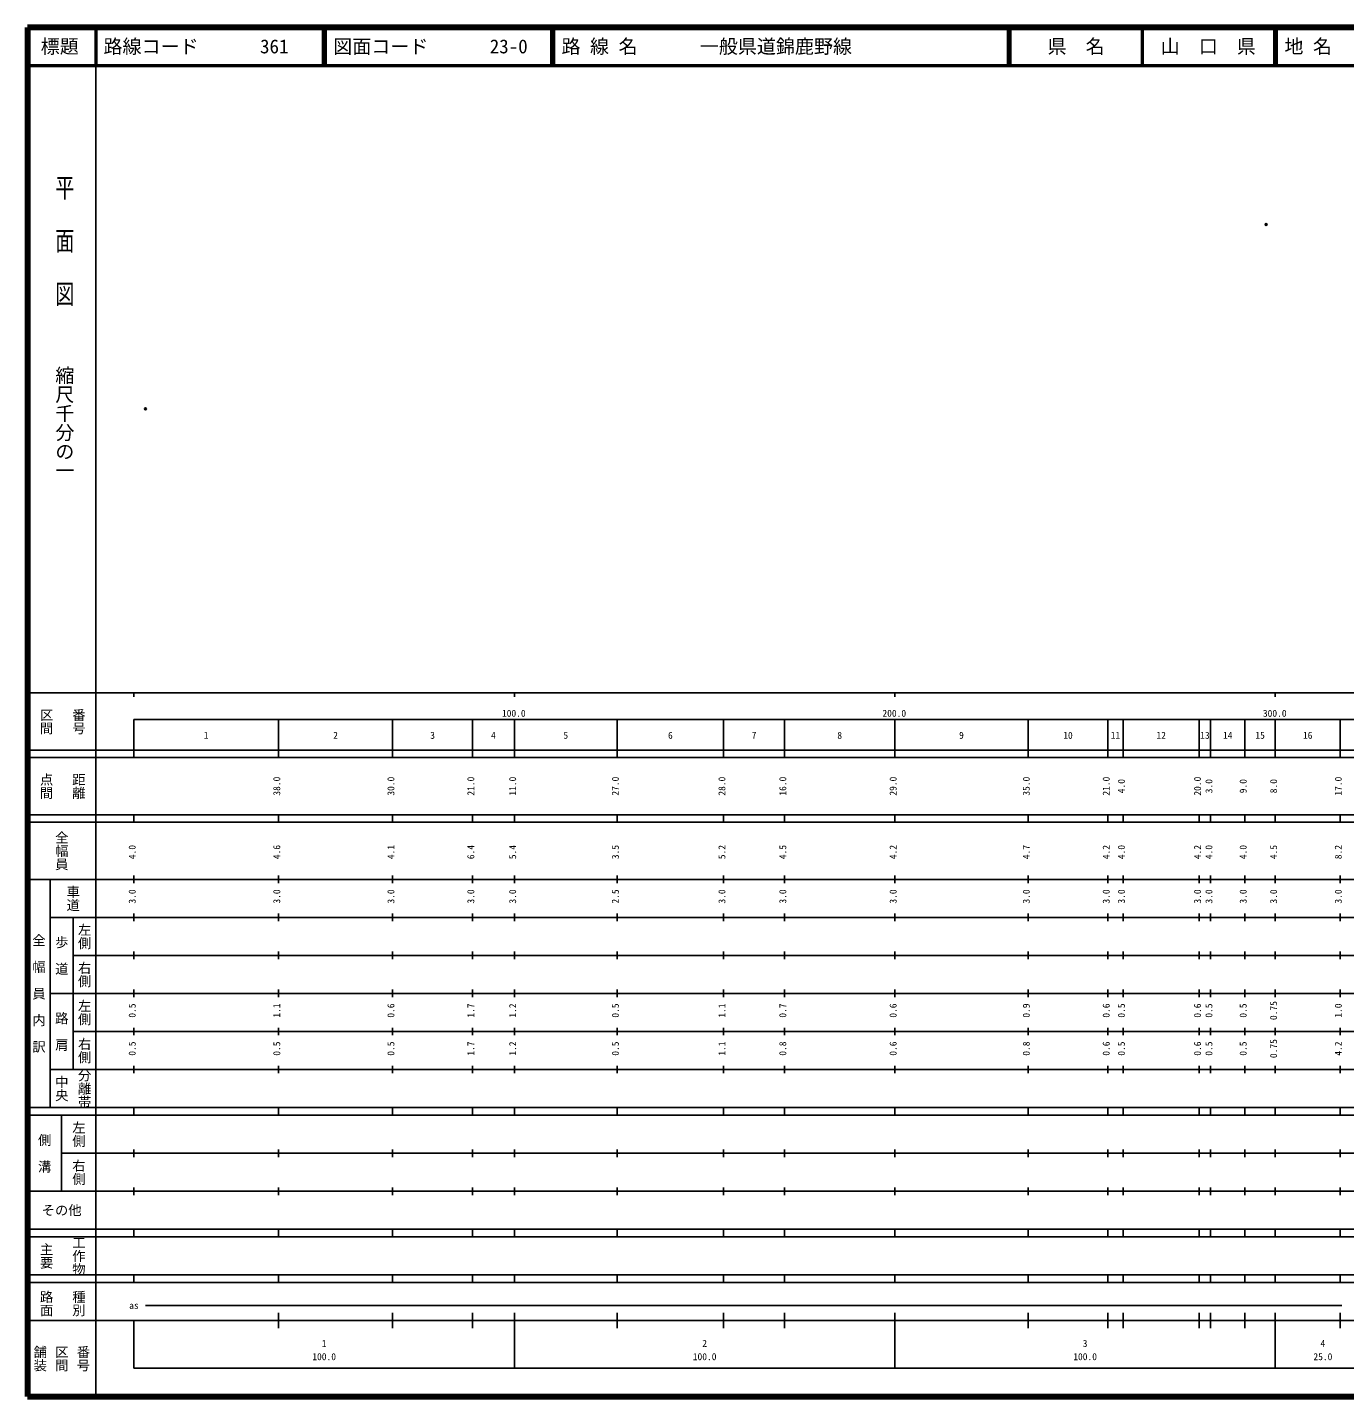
# Model space of a CAD drawing. Units: millimetres on the paper. Extents: x 40 to 680, y 20 to 380.
# Drawn here: x 40 to 386.2, y 20 to 380 of the extents above; entities that cross this region are included whole.
import ezdxf
from ezdxf.enums import TextEntityAlignment as Align

# ---------------------------------------------------------------- set-up
doc = ezdxf.new("R2010")
doc.units = ezdxf.units.MM
doc.header["$PDMODE"] = 32
doc.header["$PDSIZE"] = 0.5
doc.layers.add('M-OTRS', color=6, linetype='Continuous')
doc.layers.add('M-TTL-TXT', color=7, linetype='Continuous')
for name, color, linetype, lineweight in [('M-TTL', 2, 'Continuous', 140), ('M-TTL-BAND', 7, 'Continuous', 25), ('M-TTL-LINE', 7, 'Continuous', 50)]:
    doc.layers.add(name, color=color, linetype=linetype, lineweight=lineweight)
doc.styles.add('@ＭＳ ゴシック', font='')
doc.styles.add('ＭＳ ゴシック', font='')
doc.styles.get('@ＭＳ ゴシック').set_extended_font_data('@MS Gothic')
doc.styles.get('ＭＳ ゴシック').set_extended_font_data('MS Gothic')

msp = doc.modelspace()

# ---------------------------------------------------------------- linework, layer by layer
at = {"layer": 'M-OTRS'}
for p in [(365.582, 328.187), (71.015, 279.683)]:
    msp.add_point(p, dxfattribs=at)
at = {"layer": 'M-TTL'}
for p, q in [((40, 380), (40, 20)), ((680, 380), (40, 380)), ((40, 20), (680, 20))]:
    msp.add_line(p, q, dxfattribs=at)
at = {"layer": 'M-TTL-BAND'}
for p, q in [((58, 370), (58, 20)), ((40, 205), (579, 205)), ((68, 205), (68, 204)), ((168, 205), (168, 204)), ((268, 205), (268, 204)), ((368, 205), (368, 204)), ((68, 198), (579, 198)), ((68, 198), (68, 188)), ((106, 188), (106, 198)), ((136, 188), (136, 198)), ((157, 188), (157, 198)), ((168, 188), (168, 198)), ((195, 188), (195, 198)), ((223, 188), (223, 198)), ((239, 188), (239, 198)), ((268, 188), (268, 198)), ((303, 188), (303, 198)), ((324, 188), (324, 198)), ((328, 188), (328, 198)), ((348, 188), (348, 198)), ((351, 188), (351, 198)), ((360, 188), (360, 198)), ((368, 188), (368, 198)), ((385, 188), (385, 198)), ((40, 190), (579, 190)), ((40, 188), (579, 188)), ((40, 173), (579, 173)), ((68, 171), (68, 173)), ((106, 171), (106, 173)), ((136, 171), (136, 173)), ((157, 171), (157, 173)), ((168, 171), (168, 173)), ((195, 171), (195, 173)), ((223, 171), (223, 173)), ((239, 171), (239, 173)), ((268, 171), (268, 173)), ((303, 171), (303, 173)), ((324, 171), (324, 173)), ((328, 171), (328, 173)), ((348, 171), (348, 173)), ((351, 171), (351, 173)), ((360, 171), (360, 173)), ((368, 171), (368, 173)), ((385, 171), (385, 173)), ((40, 171), (579, 171)), ((40, 156), (579, 156)), ((46, 96), (46, 156)), ((68, 155), (68, 157)), ((106, 155), (106, 157)), ((136, 155), (136, 157)), ((157, 155), (157, 157)), ((168, 155), (168, 157)), ((195, 155), (195, 157)), ((223, 155), (223, 157)), ((239, 155), (239, 157)), ((268, 155), (268, 157)), ((303, 155), (303, 157)), ((324, 155), (324, 157)), ((328, 155), (328, 157)), ((348, 155), (348, 157)), ((351, 155), (351, 157)), ((360, 155), (360, 157)), ((368, 155), (368, 157)), ((385, 155), (385, 157)), ((46, 146), (579, 146)), ((52, 146), (52, 106)), ((68, 145), (68, 147)), ((106, 145), (106, 147)), ((136, 145), (136, 147)), ((157, 145), (157, 147)), ((168, 145), (168, 147)), ((195, 145), (195, 147)), ((223, 145), (223, 147)), ((239, 145), (239, 147)), ((268, 145), (268, 147)), ((303, 145), (303, 147)), ((324, 145), (324, 147)), ((328, 145), (328, 147)), ((348, 145), (348, 147)), ((351, 145), (351, 147)), ((360, 145), (360, 147)), ((368, 145), (368, 147)), ((385, 145), (385, 147)), ((68, 135), (68, 137)), ((106, 135), (106, 137)), ((136, 135), (136, 137)), ((157, 135), (157, 137)), ((168, 135), (168, 137)), ((195, 135), (195, 137)), ((223, 135), (223, 137)), ((239, 135), (239, 137)), ((268, 135), (268, 137)), ((303, 135), (303, 137)), ((324, 135), (324, 137)), ((328, 135), (328, 137)), ((348, 135), (348, 137)), ((351, 135), (351, 137)), ((360, 135), (360, 137)), ((368, 135), (368, 137)), ((385, 135), (385, 137)), ((52, 136), (579, 136)), ((46, 126), (579, 126)), ((68, 125), (68, 127)), ((106, 125), (106, 127)), ((136, 125), (136, 127)), ((157, 125), (157, 127)), ((168, 125), (168, 127)), ((195, 125), (195, 127)), ((223, 125), (223, 127)), ((239, 125), (239, 127)), ((268, 125), (268, 127)), ((303, 125), (303, 127)), ((324, 125), (324, 127)), ((328, 125), (328, 127)), ((348, 125), (348, 127)), ((351, 125), (351, 127)), ((360, 125), (360, 127)), ((368, 125), (368, 127)), ((385, 125), (385, 127)), ((52, 116), (579, 116)), ((68, 115), (68, 117)), ((106, 115), (106, 117)), ((136, 115), (136, 117)), ((157, 115), (157, 117)), ((168, 115), (168, 117)), ((195, 115), (195, 117)), ((223, 115), (223, 117)), ((239, 115), (239, 117)), ((268, 115), (268, 117)), ((303, 115), (303, 117)), ((324, 115), (324, 117)), ((328, 115), (328, 117)), ((348, 115), (348, 117)), ((351, 115), (351, 117)), ((360, 115), (360, 117)), ((368, 115), (368, 117)), ((385, 115), (385, 117)), ((46, 106), (579, 106)), ((68, 105), (68, 107)), ((106, 105), (106, 107)), ((136, 105), (136, 107)), ((157, 105), (157, 107)), ((168, 105), (168, 107)), ((195, 105), (195, 107)), ((223, 105), (223, 107)), ((239, 105), (239, 107)), ((268, 105), (268, 107)), ((303, 105), (303, 107)), ((324, 105), (324, 107)), ((328, 105), (328, 107)), ((348, 105), (348, 107)), ((351, 105), (351, 107)), ((360, 105), (360, 107)), ((368, 105), (368, 107)), ((385, 105), (385, 107)), ((40, 96), (579, 96)), ((40, 94), (579, 94)), ((49, 94), (49, 74)), ((68, 94), (68, 96)), ((106, 94), (106, 96)), ((136, 94), (136, 96)), ((157, 94), (157, 96)), ((168, 94), (168, 96)), ((195, 94), (195, 96)), ((223, 94), (223, 96)), ((239, 94), (239, 96)), ((268, 94), (268, 96)), ((303, 94), (303, 96)), ((324, 94), (324, 96)), ((328, 94), (328, 96)), ((348, 94), (348, 96)), ((351, 94), (351, 96)), ((360, 94), (360, 96)), ((368, 94), (368, 96)), ((385, 94), (385, 96)), ((49, 84), (579, 84)), ((68, 83), (68, 85)), ((106, 83), (106, 85)), ((136, 83), (136, 85)), ((157, 83), (157, 85)), ((168, 83), (168, 85)), ((195, 83), (195, 85)), ((223, 83), (223, 85)), ((239, 83), (239, 85)), ((268, 83), (268, 85)), ((303, 83), (303, 85)), ((324, 83), (324, 85)), ((328, 83), (328, 85)), ((348, 83), (348, 85)), ((351, 83), (351, 85)), ((360, 83), (360, 85)), ((368, 83), (368, 85)), ((385, 83), (385, 85)), ((40, 74), (579, 74)), ((68, 73), (68, 75)), ((106, 73), (106, 75)), ((136, 73), (136, 75)), ((157, 73), (157, 75)), ((168, 73), (168, 75)), ((195, 73), (195, 75)), ((223, 73), (223, 75)), ((239, 73), (239, 75)), ((268, 73), (268, 75)), ((303, 73), (303, 75)), ((324, 73), (324, 75)), ((328, 73), (328, 75)), ((348, 73), (348, 75)), ((351, 73), (351, 75)), ((360, 73), (360, 75)), ((368, 73), (368, 75)), ((385, 73), (385, 75)), ((40, 64), (579, 64)), ((40, 62), (579, 62)), ((68, 62), (68, 64)), ((106, 62), (106, 64)), ((136, 62), (136, 64)), ((157, 62), (157, 64)), ((168, 62), (168, 64)), ((195, 62), (195, 64)), ((223, 62), (223, 64)), ((239, 62), (239, 64)), ((268, 62), (268, 64)), ((303, 62), (303, 64)), ((324, 62), (324, 64)), ((328, 62), (328, 64)), ((348, 62), (348, 64)), ((351, 62), (351, 64)), ((360, 62), (360, 64)), ((368, 62), (368, 64)), ((385, 62), (385, 64)), ((40, 52), (579, 52)), ((68, 50), (68, 52)), ((106, 50), (106, 52)), ((136, 50), (136, 52)), ((157, 50), (157, 52)), ((168, 50), (168, 52)), ((195, 50), (195, 52)), ((223, 50), (223, 52)), ((239, 50), (239, 52)), ((268, 50), (268, 52)), ((303, 50), (303, 52)), ((324, 50), (324, 52)), ((328, 50), (328, 52)), ((348, 50), (348, 52)), ((351, 50), (351, 52)), ((360, 50), (360, 52)), ((368, 50), (368, 52)), ((385, 50), (385, 52)), ((40, 50), (579, 50)), ((71, 44), (385.5, 44)), ((40, 40), (579, 40)), ((68, 40), (68, 27.5)), ((106, 38), (106, 42)), ((136, 38), (136, 42)), ((157, 38), (157, 42)), ((168, 27.5), (168, 42)), ((195, 38), (195, 42)), ((223, 38), (223, 42)), ((239, 38), (239, 42)), ((268, 27.5), (268, 42)), ((303, 38), (303, 42)), ((324, 38), (324, 42)), ((328, 38), (328, 42)), ((348, 38), (348, 42)), ((351, 38), (351, 42)), ((360, 38), (360, 42)), ((368, 27.5), (368, 42)), ((385, 38), (385, 42)), ((68, 27.5), (579, 27.5))]:
    msp.add_line(p, q, dxfattribs=at)
at = {"layer": 'M-TTL-LINE'}
for p, q in [((58, 380), (58, 370)), ((117.75, 380), (117.75, 370)), ((118.25, 380), (118.25, 370)), ((177.75, 380), (177.75, 370)), ((178.25, 380), (178.25, 370)), ((297.75, 380), (297.75, 370)), ((298.25, 380), (298.25, 370)), ((333, 380), (333, 370)), ((367.75, 380), (367.75, 370)), ((368.25, 380), (368.25, 370)), ((40, 370), (680, 370))]:
    msp.add_line(p, q, dxfattribs=at)

# ---------------------------------------------------------------- texts
at = {"layer": 'M-TTL-BAND', "style": '@ＭＳ ゴシック', "width": 1.4}
msp.add_text('平  面  図', height=3.666, rotation=270, dxfattribs=at).set_placement((49.777, 306.475), align=Align.MIDDLE_RIGHT)
at = {"layer": 'M-TTL-BAND', "style": '@ＭＳ ゴシック'}
msp.add_text('縮尺千分の一', height=3.666, rotation=270, dxfattribs=at).set_placement((49.777, 261.03), align=Align.MIDDLE_RIGHT)
for s, p in [('区間', (45, 197.5)), ('番号', (53.5, 197.5)), ('点間', (45, 180.5)), ('距離', (53.5, 180.5)), ('全幅員', (49, 163.5)), ('車道', (52, 151)), ('左側', (55, 141)), ('全\u3000幅\u3000員\u3000内\u3000訳', (43, 126)), ('歩\u3000道', (49, 136)), ('右側', (55, 131)), ('左側', (55, 121)), ('路\u3000肩', (49, 116)), ('右側', (55, 111)), ('分離帯', (55, 101)), ('中央', (49, 101)), ('左側', (53.5, 89)), ('側\u3000溝', (44.5, 84)), ('右側', (53.5, 79)), ('工作物', (53.5, 57)), ('主要', (45, 57)), ('路面', (45, 44.5)), ('種別', (53.5, 44.5)), ('舗装', (43.333, 30)), ('区間', (49, 30)), ('番号', (54.667, 30))]:
    msp.add_text(s, height=2.566, rotation=270, dxfattribs=at).set_placement(p, align=Align.MIDDLE_CENTER)
at = {"layer": 'M-TTL-BAND', "style": 'ＭＳ ゴシック'}
for s, p in [('100.0', (167.844, 198.195)), ('200.0', (267.844, 198.195)), ('300.0', (367.844, 198.195)), ('1', (87, 192.405)), ('2', (121, 192.405)), ('3', (146.5, 192.405)), ('4', (162.5, 192.405)), ('5', (181.5, 192.405)), ('6', (209, 192.405)), ('7', (231, 192.405)), ('8', (253.5, 192.405)), ('9', (285.5, 192.405)), ('10', (313.5, 192.405)), ('11', (326, 192.405)), ('12', (338, 192.405)), ('13', (349.5, 192.405)), ('14', (355.5, 192.405)), ('15', (364, 192.405)), ('16', (376.5, 192.405)), ('as', (68, 42.5)), ('1', (118, 32.523)), ('2', (218, 32.523)), ('3', (318, 32.523)), ('4', (380.5, 32.523)), ('100.0', (118, 29.033)), ('100.0', (218, 29.033)), ('100.0', (318, 29.033)), ('25.0', (380.5, 29.033))]:
    msp.add_text(s, height=1.833, dxfattribs=at).set_placement(p, align=Align.BOTTOM_CENTER)
for s, p in [('38.0', (107, 180.5)), ('30.0', (137, 180.5)), ('21.0', (158, 180.5)), ('11.0', (169, 180.5)), ('27.0', (196, 180.5)), ('28.0', (224, 180.5)), ('16.0', (240, 180.5)), ('29.0', (269, 180.5)), ('35.0', (304, 180.5)), ('21.0', (325, 180.5)), ('4.0', (329, 180.5)), ('20.0', (349, 180.5)), ('3.0', (352, 180.5)), ('9.0', (361, 180.5)), ('8.0', (369, 180.5)), ('17.0', (386, 180.5)), ('4.0', (69, 163.174)), ('4.6', (107, 163.174)), ('4.1', (137, 163.174)), ('6.4', (158, 163.174)), ('5.4', (169, 163.174)), ('3.5', (196, 163.174)), ('5.2', (224, 163.174)), ('4.5', (240, 163.174)), ('4.2', (269, 163.174)), ('4.7', (304, 163.174)), ('4.2', (325, 163.174)), ('4.0', (329, 163.174)), ('4.2', (349, 163.174)), ('4.0', (352, 163.174)), ('4.0', (361, 163.174)), ('4.5', (369, 163.174)), ('8.2', (386, 163.174)), ('3.0', (69, 151.5)), ('3.0', (107, 151.5)), ('3.0', (137, 151.5)), ('3.0', (158, 151.5)), ('3.0', (169, 151.5)), ('2.5', (196, 151.5)), ('3.0', (224, 151.5)), ('3.0', (240, 151.5)), ('3.0', (269, 151.5)), ('3.0', (304, 151.5)), ('3.0', (325, 151.5)), ('3.0', (329, 151.5)), ('3.0', (349, 151.5)), ('3.0', (352, 151.5)), ('3.0', (361, 151.5)), ('3.0', (369, 151.5)), ('3.0', (386, 151.5)), ('0.5', (69, 121.5)), ('1.1', (107, 121.5)), ('0.6', (137, 121.5)), ('1.7', (158, 121.5)), ('1.2', (169, 121.5)), ('0.5', (196, 121.5)), ('1.1', (224, 121.5)), ('0.7', (240, 121.5)), ('0.6', (269, 121.5)), ('0.9', (304, 121.5)), ('0.6', (325, 121.5)), ('0.5', (329, 121.5)), ('0.6', (349, 121.5)), ('0.5', (352, 121.5)), ('0.5', (361, 121.5)), ('0.75', (369, 121.5)), ('1.0', (386, 121.5)), ('0.5', (69, 111.5)), ('0.5', (107, 111.5)), ('0.5', (137, 111.5)), ('1.7', (158, 111.5)), ('1.2', (169, 111.5)), ('0.5', (196, 111.5)), ('1.1', (224, 111.5)), ('0.8', (240, 111.5)), ('0.6', (269, 111.5)), ('0.8', (304, 111.5)), ('0.6', (325, 111.5)), ('0.5', (329, 111.5)), ('0.6', (349, 111.5)), ('0.5', (352, 111.5)), ('0.5', (361, 111.5)), ('0.75', (369, 111.5)), ('4.2', (386, 111.5))]:
    msp.add_text(s, height=1.833, rotation=90, dxfattribs=at).set_placement(p, align=Align.BOTTOM_CENTER)
msp.add_text('その他', height=2.566, dxfattribs=at).set_placement((49, 69), align=Align.MIDDLE_CENTER)
at = {"layer": 'M-TTL-TXT', "style": 'ＭＳ ゴシック'}
for s, p in [('標題', (48.5, 375)), ('県\u3000名', (315.625, 375)), ('山\u3000口\u3000県', (350.375, 375))]:
    msp.add_text(s, height=3.666, dxfattribs=at).set_placement(p, align=Align.MIDDLE_CENTER)
for s, p in [('路線コード', (60, 375)), ('361', (101.142, 375)), ('図面コード', (120.38, 375)), ('23-0', (161.521, 375)), ('路 線 名', (180.38, 375)), ('一般県道錦鹿野線', (216.734, 375)), ('地 名', (370.38, 375))]:
    msp.add_text(s, height=3.666, dxfattribs=at).set_placement(p, align=Align.MIDDLE_LEFT)

doc.saveas('drawing.dxf')
